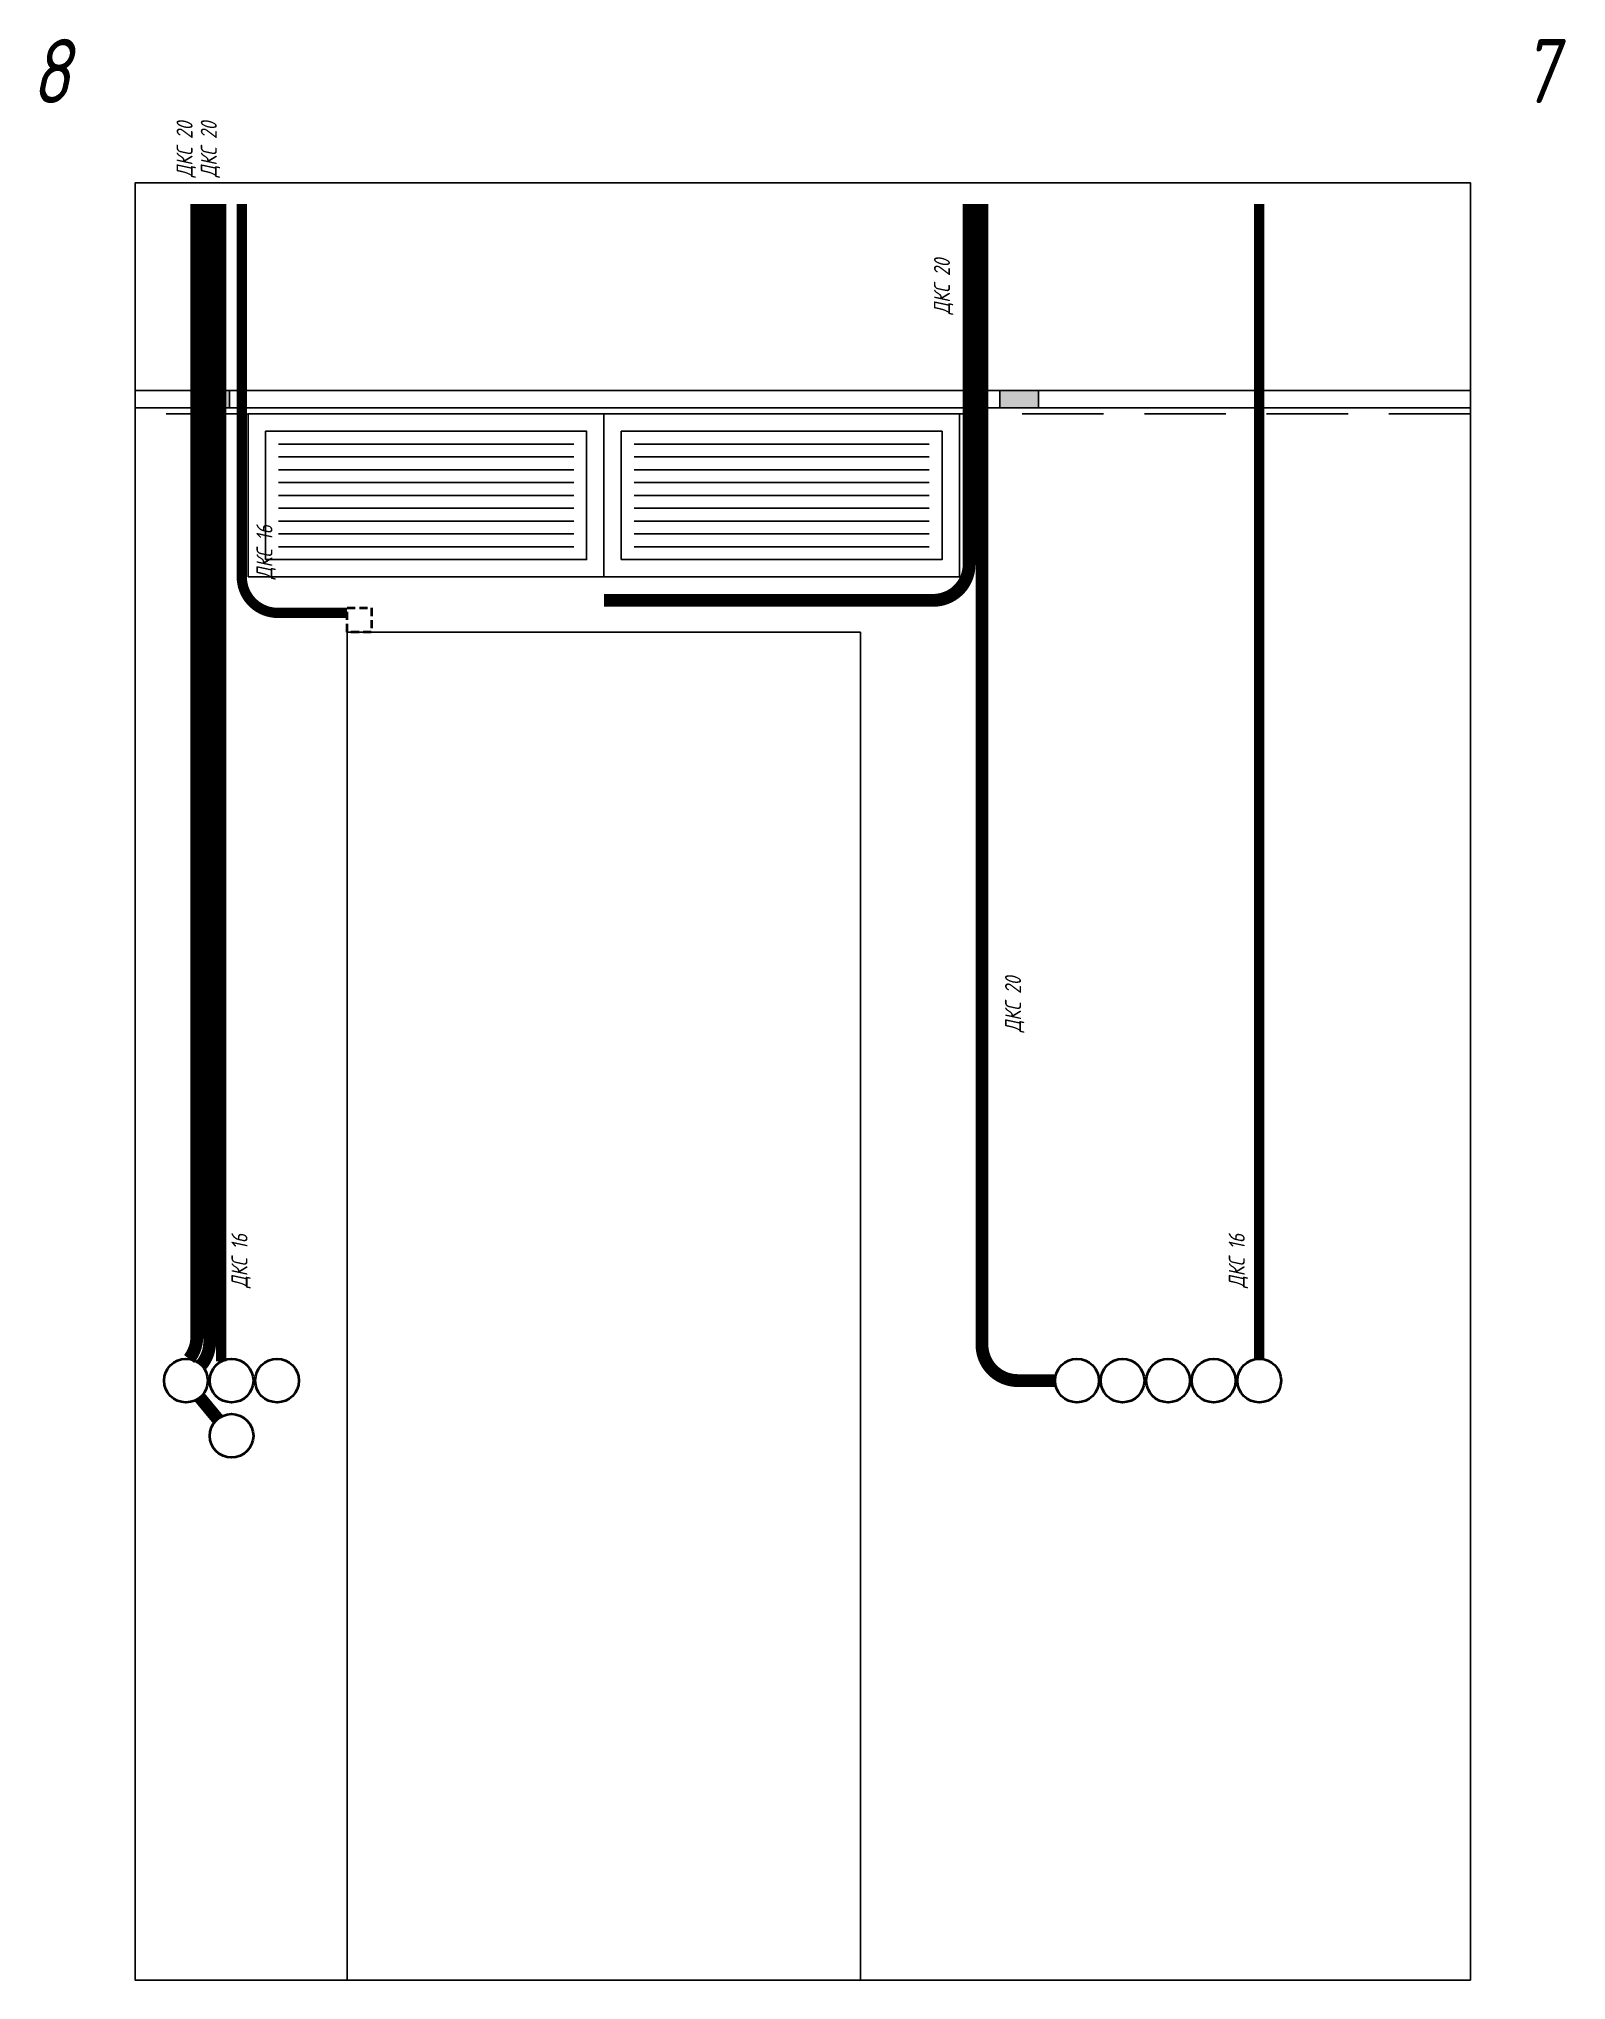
# Model space of a CAD drawing. Header units: millimetres. Extents: x -150 to 2229, y 0 to 3024.
import ezdxf
from ezdxf.enums import TextEntityAlignment as Align

# ---------------------------------------------------------------- set-up
doc = ezdxf.new("R2010")
doc.units = ezdxf.units.MM
doc.linetypes.add('DASHED', pattern=[19.05, 12.7, -6.35])
for name, color, linetype in [('01 Черновое', 7, 'Continuous'), ('02 ОВиК', 7, 'Continuous'), ('02 ЭОМ и СС', 7, 'Continuous'), ('03 Потолок', 5, 'Continuous')]:
    doc.layers.add(name, color=color, linetype=linetype)
doc.styles.add('ГОСТ-ISOCPEUR', font='isocpeui.ttf', dxfattribs={"width": 0.8})

# ---------------------------------------------------------------- blocks, each defined once
blk = doc.blocks.new('АП 500х200')
at = {"color": 0, "lineweight": -2}
for p, q in [((-507, 207), (-47, 207)), ((-507, 187), (-47, 187)), ((-507, 167), (-47, 167)), ((-507, 147), (-47, 147)), ((-507, 127), (-47, 127)), ((-507, 107), (-47, 107)), ((-507, 87), (-47, 87)), ((-507, 67), (-47, 67)), ((-507, 47), (-47, 47))]:
    blk.add_line(p, q, dxfattribs=at)
for points in [[(-554, 0), (-554, 254), (0, 254), (0, 0)], [(-527, 27), (-527, 227), (-27, 227), (-27, 27)]]:
    blk.add_lwpolyline(points, close=True, dxfattribs=at)

msp = doc.modelspace()

# ---------------------------------------------------------------- hatches: boundary and pattern name
at = {"layer": '03 Потолок', "lineweight": -2}
for points in [[(147, 2449.5), (147, 2476.5), (87, 2476.5), (87, 2449.5)], [(1407, 2449.5), (1407, 2476.5), (1347, 2476.5), (1347, 2449.5)]]:
    msp.add_hatch(color=256, dxfattribs=at).paths.add_polyline_path(points)

# ---------------------------------------------------------------- linework, layer by layer
at = {"layer": '01 Черновое'}
for points in [[(2080, 0), (2080, 2800), (0, 2800), (0, 0)], [(1130, 2100), (1130, 0), (330, 0), (330, 2100)]]:
    msp.add_lwpolyline(points, close=True, dxfattribs=at)
at = {"layer": '02 ЭОМ и СС', "color": 254}
msp.add_lwpolyline([(83.9, 967.7, 20, 20, 0.169395), (96, 1002.5, 20, 20, 0), (96, 2767, 20, 20, 0)], format="xyseb", dxfattribs=at)
at = {"layer": '02 ЭОМ и СС', "color": 7}
msp.add_lwpolyline([(102.9, 958.2, 20, 20, 0.176379), (116, 994.2, 20, 20, 0), (116, 2767, 20, 20, 0)], format="xyseb", dxfattribs=at)
at = {"layer": '02 ЭОМ и СС', "color": 3, "const_width": 16}
msp.add_lwpolyline([(134, 964), (134, 2767)], dxfattribs=at)
at = {"layer": '02 ЭОМ и СС', "color": 7, "const_width": 16}
msp.add_lwpolyline([(330, 2130), (222, 2130, -0.414214), (166, 2186), (166, 2767)], format="xyb", dxfattribs=at)
at = {"layer": '02 ЭОМ и СС', "color": 5, "const_width": 20}
msp.add_lwpolyline([(730, 2149.5), (1243, 2149.5, 0.414214), (1299, 2205.5), (1299, 2767)], format="xyb", dxfattribs=at)
at = {"layer": '02 ЭОМ и СС', "color": 1}
msp.add_lwpolyline([(1433, 934, 20, 20, 0), (1375, 934, 20, 20, -0.414214), (1319, 990, 20, 20, 0), (1319, 2767, 20, 20, 0)], format="xyseb", dxfattribs=at)
at = {"layer": '02 ЭОМ и СС', "color": 6, "const_width": 16}
msp.add_lwpolyline([(1751, 968), (1751, 2767)], dxfattribs=at)
at = {"layer": '02 ЭОМ и СС', "linetype": 'DASHED', "lineweight": 40, "flags": 128}
msp.add_lwpolyline([(330, 2100), (330, 2138), (368, 2138), (368, 2100)], close=True, dxfattribs=at)
msp.add_lwpolyline([(330, 2100), (330, 2138), (368, 2138), (368, 2100)], close=True, dxfattribs=at)
at = {"layer": '02 ЭОМ и СС', "color": 7, "const_width": 20}
msp.add_lwpolyline([(100.6, 907.8), (128.4, 874.2)], dxfattribs=at)
at = {"layer": '02 ЭОМ и СС', "lineweight": 40}
for centre in [(79, 934), (221, 934), (150, 848)]:
    msp.add_circle(centre, 34, dxfattribs=at)
at = {"layer": '02 ЭОМ и СС', "color": 3, "lineweight": 40}
msp.add_circle((150, 934), 34, dxfattribs=at)
at = {"layer": '02 ЭОМ и СС', "color": 1, "lineweight": 40}
for centre in [(1467, 934), (1538, 934), (1609, 934), (1680, 934)]:
    msp.add_circle(centre, 34, dxfattribs=at)
at = {"layer": '02 ЭОМ и СС', "color": 6, "lineweight": 40}
msp.add_circle((1751, 934), 34, dxfattribs=at)
at = {"layer": '03 Потолок', "lineweight": -2}
for p, q in [((0, 2476.5), (2080, 2476.5)), ((2080, 2449.5), (0, 2449.5))]:
    msp.add_line(p, q, dxfattribs=at)
at = {"layer": '03 Потолок', "linetype": 'DASHED', "ltscale": 10}
msp.add_line((2080, 2440), (0, 2440), dxfattribs=at)
at = {"layer": '03 Потолок', "color": 7}
for points in [[(147, 2449.5), (147, 2476.5), (87, 2476.5), (87, 2449.5)], [(1407, 2449.5), (1407, 2476.5), (1347, 2476.5), (1347, 2449.5)]]:
    msp.add_lwpolyline(points, close=True, dxfattribs=at)

# ---------------------------------------------------------------- block references
at = {"layer": '02 ОВиК', "color": 6}
for p in [(730, 2186), (1284, 2186)]:
    msp.add_blockref('АП 500х200', p, dxfattribs=at)
at = {"layer": '02 ОВиК', "color": 7}
for p in [(730, 2186), (1284, 2186)]:
    msp.add_blockref('АП 500х200', p, dxfattribs=at)

# ---------------------------------------------------------------- texts
at = {"layer": '01 Черновое', "style": 'ГОСТ-ISOCPEUR', "width": 0.8}
for s, p in [('8', (-131.6, 2974.1)), ('7', (2187.1, 2974.1))]:
    msp.add_text(s, height=100, dxfattribs=at).set_placement(p, align=Align.MIDDLE)
at = {"layer": '02 ЭОМ и СС', "color": 254, "insert": (64.4, 2808.6), "char_height": 25, "width": 270.313, "attachment_point": 1, "rotation": 90, "style": 'ГОСТ-ISOCPEUR'}
msp.add_mtext('{ДКС 20}', dxfattribs=at)
at = {"layer": '02 ЭОМ и СС', "char_height": 25, "width": 270.313, "attachment_point": 1, "rotation": 90, "style": 'ГОСТ-ISOCPEUR'}
for s, insert in [('{ДКС 20}', (102.1, 2808.6)), ('{ДКС 16}', (188.8, 2182.7))]:
    msp.add_mtext(s, dxfattribs=dict(at, insert=insert))
at = {"layer": '02 ЭОМ и СС', "color": 5, "insert": (1244.2, 2595.1), "char_height": 25, "width": 270.313, "attachment_point": 1, "rotation": 90, "style": 'ГОСТ-ISOCPEUR'}
msp.add_mtext('{ДКС 20}', dxfattribs=at)
at = {"layer": '02 ЭОМ и СС', "color": 1, "insert": (1354.9, 1476.8), "char_height": 25, "width": 270.313, "attachment_point": 1, "rotation": 90, "style": 'ГОСТ-ISOCPEUR'}
msp.add_mtext('{ДКС 20}', dxfattribs=at)
at = {"layer": '02 ЭОМ и СС', "color": 3, "insert": (149.9, 1078.5), "char_height": 25, "width": 270.313, "attachment_point": 1, "rotation": 90, "style": 'ГОСТ-ISOCPEUR'}
msp.add_mtext('{ДКС 16}', dxfattribs=at)
at = {"layer": '02 ЭОМ и СС', "color": 6, "insert": (1703.4, 1078.6), "char_height": 25, "width": 270.313, "attachment_point": 1, "rotation": 90, "style": 'ГОСТ-ISOCPEUR'}
msp.add_mtext('{ДКС 16}', dxfattribs=at)

doc.saveas('drawing.dxf')
